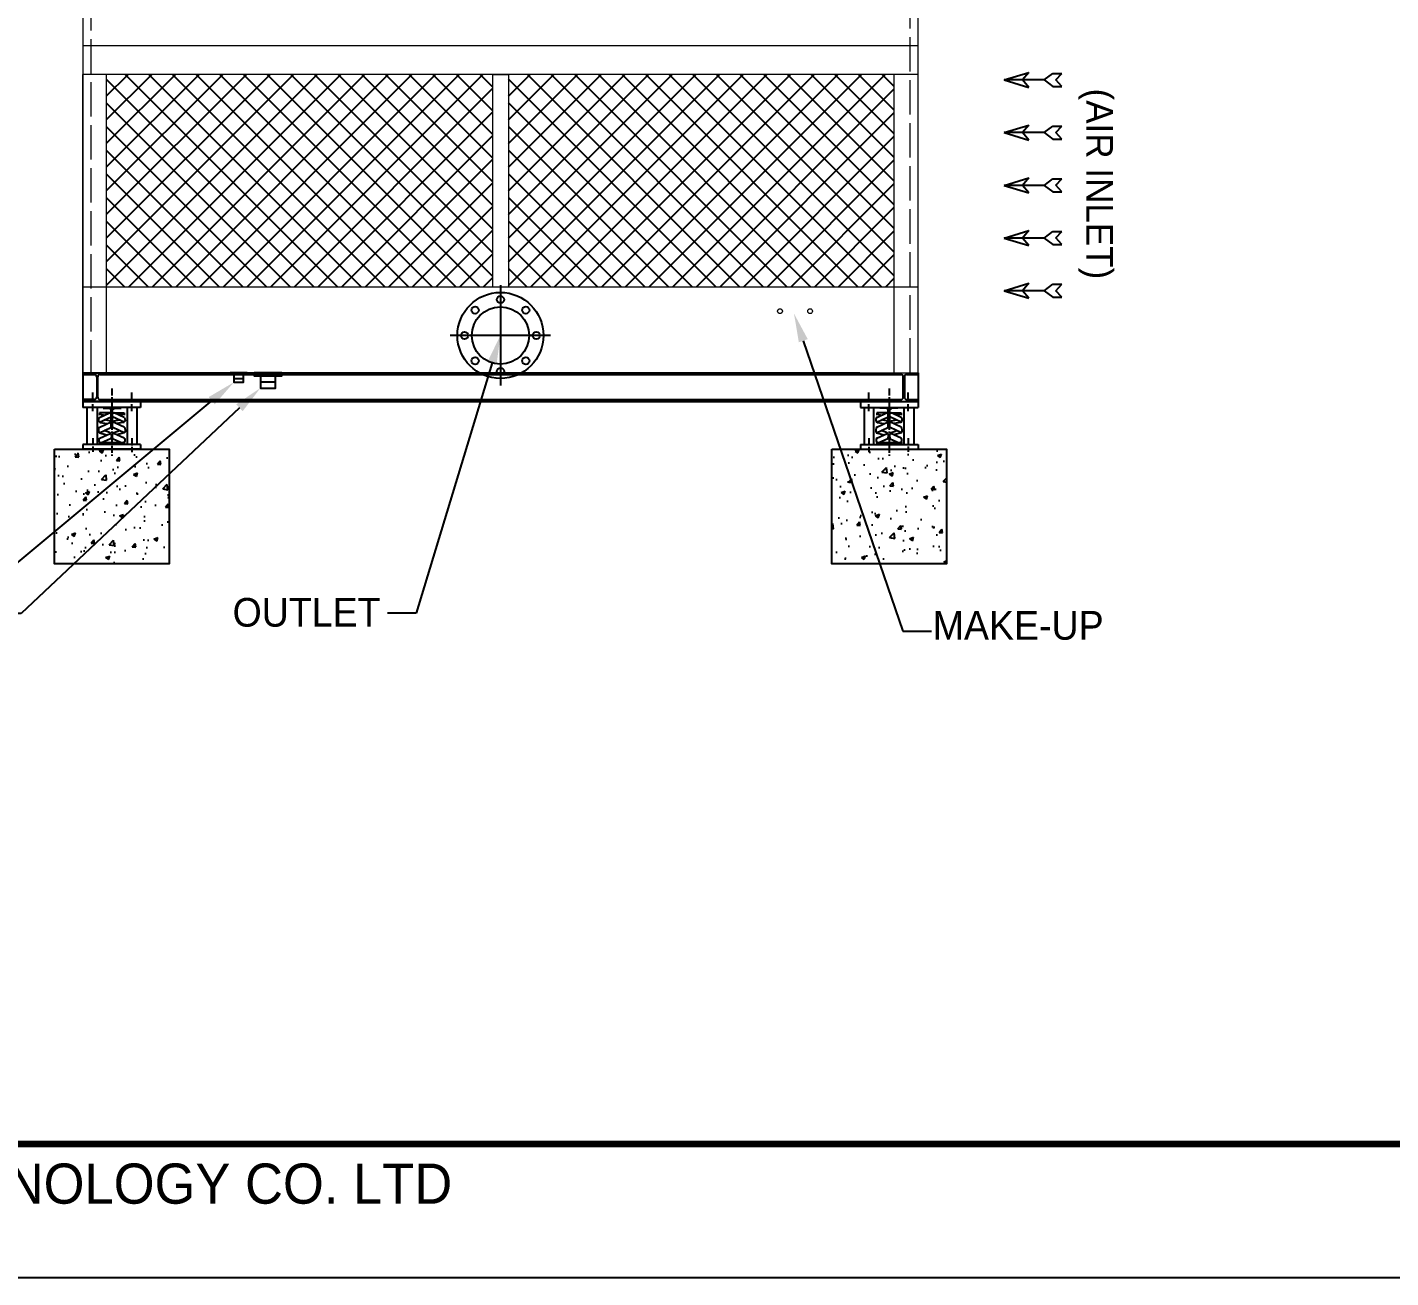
# Model space of a CAD drawing. Header units: millimetres. Extents: x 152976 to 191610, y -41590 to -20795.
# Drawn here: x 177345 to 184478, y -41590 to -35051 of the extents above; entities that cross this region are included whole.
import ezdxf
from ezdxf import colors
from ezdxf.entities.mleader import LeaderData, LeaderLine
from ezdxf.enums import TextEntityAlignment as Align
from ezdxf.math import Vec2, Vec3

# ---------------------------------------------------------------- set-up
doc = ezdxf.new("R2010")
doc.units = ezdxf.units.MM
doc.header["$LTSCALE"] = 30
doc.header["$MEASUREMENT"] = 0
doc.linetypes.add('CENTER', pattern=[2, 1.25, -0.25, 0.25, -0.25])
doc.linetypes.add('DASHED', pattern=[15, 12, -3])
doc.layers.get('0').update_dxf_attribs({"linetype": 'CONTINUOUS'})
doc.layers.get('DEFPOINTS').update_dxf_attribs({"color": 143, "linetype": 'CONTINUOUS'})
for name, color, linetype in [('4', 2, 'CONTINUOUS'), ('center', 1, 'CENTER'), ('L1_', 7, 'CONTINUOUS'), ('냉각탑_dim', 1, 'CONTINUOUS'), ('냉각탑_form', 1, 'CONTINUOUS'), ('냉각탑_text', 3, 'CONTINUOUS'), ('냉각탑_기초', 23, 'CONTINUOUS'), ('냉각탑_찬넬방진', 1, 'CONTINUOUS')]:
    doc.layers.add(name, color=color, linetype=linetype)
doc.styles.get("Standard").update_dxf_attribs({"font": ''})
doc.styles.add('돋움', font='')
doc.styles.get('Standard').set_extended_font_data('Dotum')
doc.styles.get('돋움').set_extended_font_data('Dotum')

# ---------------------------------------------------------------- blocks, each defined once
blk = doc.blocks.new('냉각탑form')
at = {"layer": 'DEFPOINTS'}
blk.add_lwpolyline([(0, 297.07), (420.1, 297.07), (420.1, 0), (0, 0)], close=True, dxfattribs=at)
at = {"layer": '냉각탑_form', "const_width": 0.5}
blk.add_lwpolyline([(10, 287.07), (10, 10), (410.1, 10), (410.1, 287.07)], close=True, dxfattribs=at)
at = {"layer": '냉각탑_form', "style": '돋움'}
blk.add_text('SUNG JI AIR-CONDITIONING TECHNOLOGY CO. LTD', height=3.0007, dxfattribs=at).set_placement((149.5, 5.53))
blk = doc.blocks.new('화살표 IN OUT')
at = {"layer": '냉각탑_dim'}
for p, q in [((-322.7, 43), (-383.9, 43)), ((-343.1, 0.5), (-383.9, 43)), ((-383.9, -43), (-343.1, 0.5)), ((-266.4, 0), (-322.7, 43)), ((-266.4, 0), (-322.7, -43)), ((-266.4, 0), (0, 0)), ((-163.5, 50), (-121.5, 0)), ((0, 0), (-163.5, 50)), ((-163.5, -50), (-121.5, 0)), ((0, 0), (-163.5, -50)), ((-322.7, -43), (-383.9, -43))]:
    blk.add_line(p, q, dxfattribs=at)
blk = doc.blocks.new('sdfghj')
at = {"layer": '4', "color": 3, "linetype": 'CENTER'}
blk.add_line((77432.1, -35928.4), (77432.1, -36281.4), dxfattribs=at)
at = {"layer": 'L1_', "color": 2, "linetype": 'Continuous'}
for p, q in [((77282.9, -35996.6), (77282.9, -36028.9)), ((77282.9, -35996.6), (77584.3, -35996.6)), ((77584.3, -35996.6), (77584.3, -36028.9)), ((77282.9, -36028.9), (77584.3, -36028.9)), ((77301.5, -36028.9), (77351.4, -36028.9)), ((77301.5, -36028.9), (77301.5, -36221.7)), ((77351.4, -36028.9), (77351.4, -36221.7)), ((77367.4, -36056.2), (77367.4, -36067.8)), ((77427.8, -36056.2), (77367.4, -36056.2)), ((77367.4, -36062.9), (77394.5, -36067.7)), ((77367.7, -36104.6), (77428.3, -36076.7)), ((77367.9, -36079.9), (77419.4, -36056.2)), ((77383.9, -36028.9), (77383.9, -36031.2)), ((77477.4, -36031.2), (77383.9, -36031.2)), ((77424.6, -36031.2), (77424.6, -36041.1)), ((77439.7, -36041.1), (77424.6, -36041.1)), ((77428.3, -36129.5), (77428.3, -36041.1)), ((77496, -36104.6), (77435.8, -36076.9)), ((77435.9, -36129.8), (77435.9, -36041.1)), ((77435.9, -36056.2), (77496.3, -36056.2)), ((77437.6, -36056.2), (77435.9, -36056.2)), ((77439.7, -36031.2), (77439.7, -36041.1)), ((77495.8, -36079.9), (77444.2, -36056.2)), ((77496.3, -36062.9), (77469.1, -36067.7)), ((77477.4, -36028.9), (77477.4, -36031.2)), ((77496.3, -36056.2), (77496.3, -36067.8)), ((77509.3, -36028.9), (77562.2, -36028.9)), ((77509.3, -36028.9), (77509.3, -36221.1)), ((77562.2, -36028.9), (77562.2, -36221.1)), ((77301.5, -36120), (77301.5, -36221.1)), ((77351.4, -36120), (77351.4, -36221.1)), ((77366.9, -36160.2), (77406, -36171.2)), ((77367.1, -36160.1), (77426.2, -36132.8)), ((77368.2, -36130.5), (77428.3, -36102.8)), ((77370.4, -36106.4), (77406.8, -36112.8)), ((77419.2, -36158.2), (77391.1, -36149)), ((77428.3, -36099.6), (77392.9, -36093.4)), ((77428.3, -36129.5), (77435.9, -36129.5)), ((77495.4, -36130.5), (77435.9, -36103.1)), ((77436, -36099.5), (77471.4, -36093.3)), ((77496.6, -36160.1), (77438, -36133.1)), ((77444.5, -36158.2), (77472.5, -36149)), ((77493.3, -36106.4), (77456.9, -36112.8)), ((77496.8, -36160.2), (77457.6, -36171.2)), ((77509.3, -36120), (77509.3, -36221.1)), ((77562.2, -36120), (77562.2, -36221.1)), ((77282.9, -36221.1), (77584.3, -36221.1)), ((77282.9, -36221.1), (77282.9, -36246.6)), ((77367.4, -36210.4), (77367.4, -36221.1)), ((77494.5, -36212.9), (77367.4, -36212.9)), ((77367.4, -36212.9), (77492.8, -36212.9)), ((77496.3, -36212.9), (77368, -36212.9)), ((77368.3, -36188.6), (77422.1, -36163.7)), ((77369.1, -36212.9), (77496.9, -36212.9)), ((77425.3, -36191.3), (77378.3, -36212.9)), ((77438.4, -36191.3), (77485.3, -36212.9)), ((77495.4, -36188.6), (77441.5, -36163.7)), ((77496.9, -36209.5), (77496.9, -36221.1)), ((77584.3, -36221.1), (77584.3, -36246.6)), ((77282.9, -36246.6), (77584.3, -36246.6))]:
    blk.add_line(p, q, dxfattribs=at)
at = {"layer": 'L1_', "color": 1, "linetype": 'CENTER'}
for p, q in [((77327, -36047.5), (77327, -35948.7)), ((77531.4, -36047.5), (77531.4, -35948.7)), ((77327, -36189.1), (77327, -36261.1)), ((77531.4, -36188), (77531.4, -36260))]:
    blk.add_line(p, q, dxfattribs=at)
at = {"layer": 'L1_', "color": 2, "linetype": 'Continuous'}
for centre, radius, start, end in [((77381, -36092.2), 18.3, 142.45543, 226.94665), ((77369.4, -36083.2), 3.63, 114.73951, 142.45543), ((77482.7, -36092.2), 18.3, 313.05335, 37.54457), ((77494.3, -36083.2), 3.63, 37.54457, 65.26049), ((77394, -36147.3), 31.4, 150.84061, 199.726), ((77367.9, -36156.7), 3.63, 199.726, 254.38903), ((77369.7, -36133.8), 3.63, 114.73953, 150.84061), ((77371, -36102.9), 3.63, 226.94665, 260.13418), ((77418.1, -36161.6), 3.63, 294.73955, 71.89174), ((77424.7, -36129.5), 3.63, 294.7395, 0), ((77439.5, -36129.8), 3.63, 180, 245.2605), ((77445.6, -36161.6), 3.63, 108.10825, 245.26045), ((77492.7, -36102.9), 3.63, 279.86582, 313.05335), ((77493.9, -36133.8), 3.63, 29.15938, 65.26047), ((77495.8, -36156.7), 3.63, 285.61095, 340.27398), ((77469.6, -36147.3), 31.4, 340.27398, 29.15938), ((77385.8, -36199.6), 21.4, 154.25642, 218.82195), ((77369.8, -36191.9), 3.63, 114.73955, 154.25642), ((77423.6, -36167), 3.63, 22.26307, 114.73955), ((77399.9, -36176.7), 29.3, 330.13713, 22.26307), ((77463.7, -36176.7), 29.3, 157.73693, 209.86287), ((77440, -36167), 3.63, 65.26045, 157.73693), ((77477.9, -36199.6), 21.4, 321.17805, 25.74358), ((77493.9, -36191.9), 3.63, 25.74358, 65.26045)]:
    blk.add_arc(centre, radius, start, end, dxfattribs=at)
blk = doc.blocks.new('A$C05CA400C')
at = {"layer": '냉각탑_기초', "ltscale": 30}
h = blk.add_hatch(dxfattribs=at)
h.set_pattern_fill('AR-CONC', color=256, scale=30, style=0)
h.set_pattern_definition([(50, (-16569.06, -4991.66), (215.178, -18.8256), [22.5, -247.5]), (355, (-16569.06, -4991.66), (-41.6254, 225.6576), [18, -198]), (100.4514, (-16551.13, -4993.23), (173.5528, 206.8319), [19.122, -210.3426]), (46.1842, (-16569.06, -4931.66), (320.1723, -49.6557), [33.75, -371.25]), (96.6356, (-16542.38, -4935.8), (280.399, 292.2354), [28.683, -315.514]), (351.1842, (-16569.06, -4931.66), (280.3986, 292.2356), [27, -297]), (21, (-16539.06, -4946.66), (179.0721, -120.7857), [22.5, -247.5]), (326, (-16539.06, -4946.66), (72.9946, 217.545), [18, -198]), (71.4514, (-16524.13, -4956.72), (252.0668, 96.7591), [19.122, -210.3426]), (37.5, (-16569.06, -4991.66), (3.64796, 99.86816), [0, -195.6, 0, -201, 0, -198.75]), (7.5, (-16569.06, -4991.66), (78.92086, 118.3235), [0, -114.6, 0, -191.1, 0, -75.75]), (327.5, (-16635.96, -4991.66), (160.14673, -6.76646), [0, -75, 0, -234, 0, -310.5]), (317.5, (-16665.96, -4991.66), (174.9559, 30.0315), [0, -97.5, 0, -155.4, 0, -220.5])])
h.paths.add_polyline_path([(0, 600), (600, 600), (600, 0), (0, 0)])
blk.add_lwpolyline([(0, 600), (600, 600), (600, 0), (0, 0)], close=True, dxfattribs=at)

msp = doc.modelspace()

# ---------------------------------------------------------------- hatches: boundary and pattern name
at = {"ltscale": 500}
h = msp.add_hatch(dxfattribs=at)
h.set_pattern_fill('ANSI37', color=256, scale=700)
h.set_pattern_definition([(45, (-16102.85, -43658.13), (-61.871843, 61.871843), []), (135, (-16102.85, -43658.13), (-61.871843, -61.871843), [])])
h.paths.add_polyline_path([(179778.6, -36408), (179778.6, -35298), (177760.6, -35298), (177760.6, -36408)])
h.paths.add_polyline_path([(179862.6, -36408), (181880.6, -36408), (181880.6, -35298), (179862.6, -35298)])

# ---------------------------------------------------------------- linework, layer by layer
at = {"lineweight": 18, "ltscale": 500}
for p, q in [((177635.6, -31288), (177635.6, -36858)), ((182005.6, -36858), (182005.6, -31288)), ((182005.6, -35148), (177635.6, -35148)), ((182005.6, -35298), (177635.6, -35298)), ((177635.6, -36858), (177635.6, -35298)), ((177760.6, -36858), (177760.6, -35298)), ((179778.6, -35298), (179862.6, -35298)), ((179778.6, -35298), (179778.6, -36408)), ((179862.6, -35298), (179862.6, -36408)), ((181880.6, -36858), (181880.6, -35298)), ((177635.6, -36408), (179778.6, -36408)), ((179778.6, -36408), (179862.6, -36408)), ((179862.6, -36408), (182005.6, -36408)), ((177635.6, -36858), (182005.6, -36858))]:
    msp.add_line(p, q, dxfattribs=at)
at = {"color": 5, "linetype": 'DASHED', "lineweight": 9, "ltscale": 0.5}
for p, q in [((177677.6, -31288), (177677.6, -36858)), ((181963.6, -36858), (181963.6, -31288))]:
    msp.add_line(p, q, dxfattribs=at)
at = {"color": 3}
for p, q in [((178426, -36888), (178476, -36888)), ((178564.8, -36906), (178644.8, -36906))]:
    msp.add_line(p, q, dxfattribs=at)
for points in [[(178406, -36858), (178406, -36868), (178496, -36868), (178496, -36858)], [(178426, -36868), (178426, -36908), (178476, -36908), (178476, -36868)], [(178532.8, -36858), (178532.8, -36874), (178676.8, -36874), (178676.8, -36858)], [(178564.8, -36874), (178564.8, -36938), (178644.8, -36938), (178644.8, -36874)]]:
    msp.add_lwpolyline(points, close=True, dxfattribs=at)
for centre, radius in [((179820.6, -36663), 225), ((179688, -36530.4), 18.8), ((179820.6, -36663), 150), ((179820.6, -36475.5), 18.8), ((179953.2, -36530.4), 18.8), ((179633.1, -36663), 18.8), ((180008.1, -36663), 18.8), ((179688, -36795.6), 18.8), ((179953.2, -36795.6), 18.8), ((179820.6, -36850.5), 18.8)]:
    msp.add_circle(centre, radius, dxfattribs=at)
at = {"lineweight": 18, "ltscale": 500}
for centre in [(181283.1, -36536), (181440.6, -36536)]:
    msp.add_circle(centre, 12.5, dxfattribs=at)
at = {"layer": 'center', "linetype": 'CENTER', "ltscale": 50}
for p, q in [((179820.6, -36400.5), (179820.6, -36925.5)), ((180083.1, -36663), (179558.1, -36663))]:
    msp.add_line(p, q, dxfattribs=at)
at = {"layer": '냉각탑_찬넬방진', "ltscale": 500}
for p, q in [((177635.6, -36858), (177635.6, -37008)), ((177635.6, -36858), (181700.6, -36858)), ((177635.6, -36867.7), (177696.5, -36867.7)), ((177726.5, -36867.7), (181916.1, -36867.7)), ((181946.1, -36867.7), (182005.6, -36867.7)), ((177635.6, -37008), (182005.6, -37008)), ((177726.5, -36998.2), (181916.1, -36998.2)), ((181946.1, -36998.2), (182005.6, -36998.2))]:
    msp.add_line(p, q, dxfattribs=at)
at = {"layer": '냉각탑_찬넬방진'}
for p, q in [((177637, -36867.7), (177697, -36867.7)), ((182005.6, -36867.7), (181946.1, -36867.7)), ((182005.6, -36858), (182005.6, -37008)), ((177708.5, -36879.7), (177708.5, -36986.2)), ((177714.5, -36986.2), (177714.5, -36879.7)), ((181928.1, -36986.2), (181928.1, -36879.7)), ((181934.1, -36879.7), (181934.1, -36986.2)), ((177696.5, -36998.2), (177636.5, -36998.2)), ((181946.1, -36998.2), (182005.6, -36998.2))]:
    msp.add_line(p, q, dxfattribs=at)
for centre, start, end in [((177696.5, -36879.7), 0, 90), ((177726.5, -36879.7), 90, 180), ((181916.1, -36879.7), 0, 90), ((181946.1, -36879.7), 90, 180), ((177696.5, -36986.2), 270, 0), ((177726.5, -36986.2), 180, 270), ((181916.1, -36986.2), 270, 0), ((181946.1, -36986.2), 180, 270)]:
    msp.add_arc(centre, 12, start, end, dxfattribs=at)

# ---------------------------------------------------------------- block references
at = {"color": 0, "linetype": 'Continuous', "xscale": -1}
msp.add_blockref('sdfghj', (255219.9, -1011.4), dxfattribs=at)
at = {"color": 0, "linetype": 'Continuous'}
msp.add_blockref('sdfghj', (104421.4, -1011.4), dxfattribs=at)
at = {"ltscale": 500}
for p in [(177487.7, -37858), (181553.5, -37858)]:
    msp.add_blockref('A$C05CA400C', p, dxfattribs=at)
at = {"layer": '냉각탑_dim', "xscale": -0.7875000000021828, "yscale": 0.7874999999985448, "zscale": 0.7875}
for p in [(182455.6, -35326.7), (182455.6, -35602.4), (182455.6, -35878), (182455.6, -36153.6), (182455.6, -36429.2)]:
    msp.add_blockref('화살표 IN OUT', p, dxfattribs=at)
at = {"layer": '냉각탑_form', "xscale": 70, "yscale": 70, "zscale": 70}
msp.add_blockref('냉각탑form', (162203.1, -41590.2), dxfattribs=at)

# ---------------------------------------------------------------- texts
at = {"layer": '냉각탑_text', "style": '돋움'}
msp.add_text('(AIR INLET)', height=140, rotation=270, dxfattribs=at).set_placement((182955, -35870.5), align=Align.MIDDLE_CENTER)
msp.add_text('OUTLET', height=150, dxfattribs=at).set_placement((179193.5, -38110.7), align=Align.MIDDLE_RIGHT)
msp.add_text('MAKE-UP', height=150, dxfattribs=at).set_placement((182082, -38178.9), align=Align.MIDDLE_LEFT)

# ---------------------------------------------------------------- leaders
at = {"layer": '냉각탑_dim'}
ml = msp.add_multileader_mtext('Standard', dxfattribs=at)
ml.set_content('')
ml.set_leader_properties(color=256)
ml.build(insert=Vec2(0, 0))
ml.multileader.update_dxf_attribs({"text_right_attachment_type": 6, "dogleg_length": 5, "arrow_head_size": 150, "scale": 30})
ctx = ml.context
ctx.base_point, ctx.scale, ctx.char_height, ctx.arrow_head_size, ctx.landing_gap_size, ctx.plane_origin = Vec3(182076.2, -38209.9), 30, 5.4, 150, 2.7, Vec3(181265.1, -36743.2)
ctx.right_attachment = 6
notes = []
notes.append((ctx, [(0, (1, 1, 0), (181926.2, -38209.9), (1, 0), 150, [(0, [(181356.3, -36548.5)], 0, [])])]))
ctx.mtext, ml.multileader.dxf.content_type = None, 0
ml = msp.add_multileader_mtext('Standard', dxfattribs=at)
ml.set_content('')
ml.set_leader_properties(color=256)
ml.build(insert=Vec2(0, 0))
ml.multileader.update_dxf_attribs({"text_right_attachment_type": 6, "dogleg_length": 5, "arrow_head_size": 150, "scale": 30})
ctx = ml.context
ctx.base_point, ctx.scale, ctx.char_height, ctx.arrow_head_size, ctx.landing_gap_size, ctx.plane_origin = Vec3(179229.7, -38115.4), 30, 5.4, 150, 2.7, Vec3(179909.6, -36650.9)
ctx.right_attachment = 6
notes.append((ctx, [(0, (1, 1, 0), (179379.7, -38115.4), (-1, 0), 150, [(0, [(179820.6, -36663)], 0, [])])]))
ctx.mtext, ml.multileader.dxf.content_type = None, 0
ml = msp.add_multileader_mtext('Standard', dxfattribs=at)
ml.set_content('')
ml.set_leader_properties(color=256)
ml.build(insert=Vec2(0, 0))
ml.multileader.update_dxf_attribs({"text_right_attachment_type": 6, "dogleg_length": 5, "arrow_head_size": 150, "scale": 30})
ctx = ml.context
ctx.base_point, ctx.scale, ctx.char_height, ctx.arrow_head_size, ctx.landing_gap_size, ctx.plane_origin = Vec3(177093.6, -37891.5), 30, 5.4, 150, 2.7, Vec3(177022.1, -37497.9)
ctx.right_attachment, ctx.text_align_type = 6, 2
notes.append((ctx, [(0, (1, 1, 0), (177243.6, -37891.5), (-1, 0), 150, [(0, [(178426, -36908)], 0, [])])]))
ctx.mtext, ml.multileader.dxf.content_type = None, 0
ml = msp.add_multileader_mtext('Standard', dxfattribs=at)
ml.set_content('')
ml.set_leader_properties(color=256)
ml.build(insert=Vec2(0, 0))
ml.multileader.update_dxf_attribs({"text_right_attachment_type": 6, "dogleg_length": 5, "arrow_head_size": 150, "scale": 30})
ctx = ml.context
ctx.base_point, ctx.scale, ctx.char_height, ctx.arrow_head_size, ctx.landing_gap_size, ctx.plane_origin = Vec3(177163.2, -38117.5), 30, 5.4, 150, 2.7, Vec3(177222.1, -37497.9)
ctx.right_attachment, ctx.text_align_type = 6, 2
notes.append((ctx, [(0, (1, 1, 0), (177313.2, -38117.5), (-1, 0), 150, [(0, [(178564.8, -36938)], 0, [])])]))
ctx.mtext, ml.multileader.dxf.content_type = None, 0
for ctx, leaders in notes:
    for number, flags, end, landing, length, lines in leaders:
        leader = LeaderData()
        leader.index, (leader.has_last_leader_line, leader.has_dogleg_vector, leader.attachment_direction) = number, flags
        leader.last_leader_point, leader.dogleg_vector, leader.dogleg_length = Vec3(end), Vec3(landing), length
        for number, points, colour, breaks in lines:
            line = LeaderLine()
            line.index, line.vertices, line.color, line.breaks = number, Vec3.list(points), colors.encode_raw_color(colour), breaks
            leader.lines.append(line)
        ctx.leaders.append(leader)

doc.saveas('drawing.dxf')
